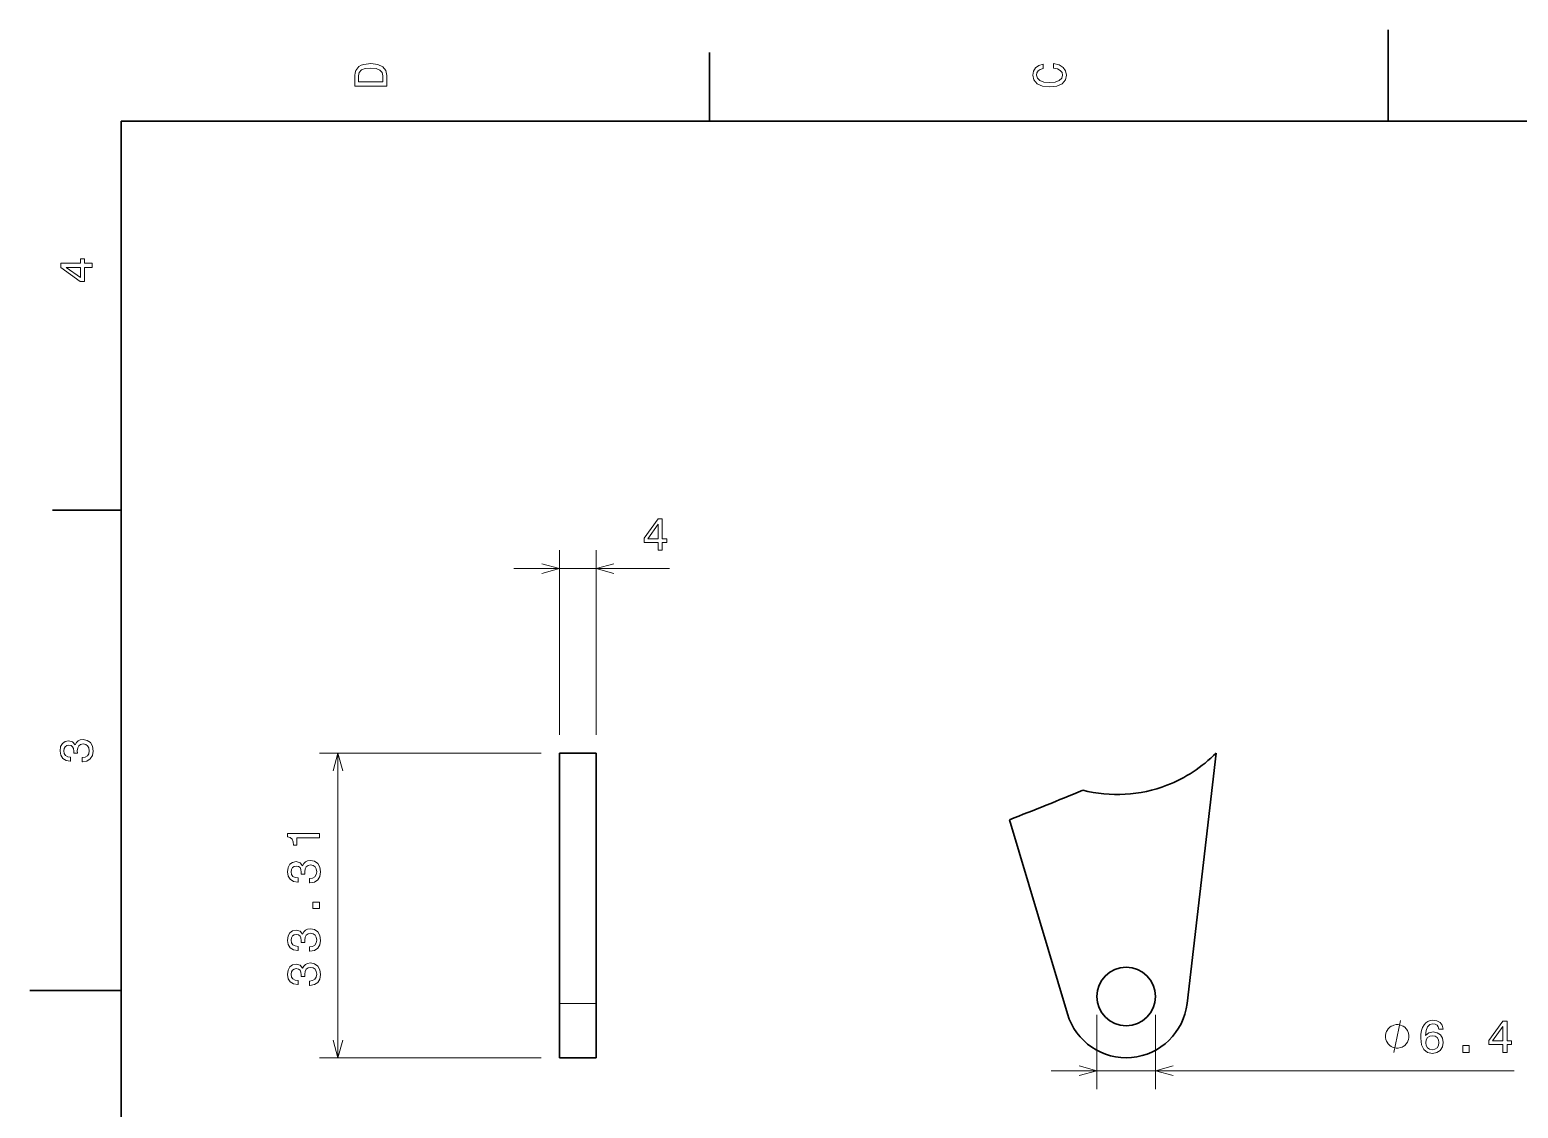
# Model space of a CAD drawing. Extents: x 0 to 297, y 0 to 210.
# Drawn here: x 0 to 162.7, y 92.1 to 210 of the extents above; entities that cross this region are included whole.
import ezdxf

# ---------------------------------------------------------------- set-up
doc = ezdxf.new("R2010")
doc.units = 0

msp = doc.modelspace()

# ---------------------------------------------------------------- linework, layer by layer
at = {"color": 7, "lineweight": 35, "ltscale": 0.25}
for p, q in [((148.5, 200), (148.5, 210)), ((10, 105), (0, 105))]:
    msp.add_line(p, q, dxfattribs=at)
at = {"color": 7, "lineweight": 35, "ltscale": 0.1875}
for p, q in [((74.300003, 200), (74.300003, 207.5)), ((10, 157.5), (2.5, 157.5))]:
    msp.add_line(p, q, dxfattribs=at)
at = {"color": 7, "lineweight": 35}
for p, q in [((287, 200), (10, 200)), ((10, 200), (10, 10)), ((57.902489, 130.950134), (57.902489, 103.572678)), ((61.902489, 130.950134), (61.902489, 103.572678)), ((129.685059, 130.950134), (126.515053, 103.572678)), ((113.438919, 102.428665), (107.108177, 123.658195))]:
    msp.add_line(p, q, dxfattribs=at)
at = {"color": 7, "lineweight": 13}
for p, q in [((57.902489, 132.950134), (57.902489, 153.10556)), ((61.902489, 132.950134), (61.902489, 153.10556)), ((55.902489, 130.950134), (31.690804, 130.950134)), ((33.690804, 97.643318), (33.690804, 130.950134)), ((55.902489, 97.643318), (31.690804, 97.643318))]:
    msp.add_line(p, q, dxfattribs=at)
at = {"color": 7, "lineweight": 13, "ltscale": 0.4259}
msp.add_line((52.902489, 151.10556), (69.938507, 151.10556), dxfattribs=at)
at = {"color": 7, "lineweight": 35, "ltscale": 0.1}
for p, q in [((57.902489, 130.950134), (61.902489, 130.950134)), ((61.902489, 97.643318), (57.902489, 97.643318))]:
    msp.add_line(p, q, dxfattribs=at)
at = {"color": 7, "lineweight": 35, "ltscale": 0.148234}
for p, q in [((57.902489, 103.572678), (57.902489, 97.643318)), ((61.902489, 103.572678), (61.902489, 97.643318))]:
    msp.add_line(p, q, dxfattribs=at)
at = {"color": 7, "lineweight": 13, "ltscale": 0.1}
msp.add_line((57.902489, 103.572678), (61.902489, 103.572678), dxfattribs=at)
at = {"color": 8, "lineweight": 13, "ltscale": 0.20295}
for p, q in [((116.659523, 102.343315), (116.659523, 94.225327)), ((123.059517, 102.343315), (123.059517, 94.225327))]:
    msp.add_line(p, q, dxfattribs=at)
at = {"color": 8, "lineweight": 13}
msp.add_line((111.659523, 96.225327), (162.278656, 96.225327), dxfattribs=at)
at = {"color": 7, "lineweight": 13}
for points in [[(35.533215, 204.994965), (35.533215, 203.829971), (39.033215, 203.829971), (39.033215, 204.994965), (38.922264, 205.544678), (38.584366, 205.953171), (38.034657, 206.205338), (37.283215, 206.296112), (36.516644, 206.215424), (36.21405, 206.114563), (35.971977, 205.973343), (35.644165, 205.56485), (35.563473, 205.297562)], [(35.951801, 204.959656), (36.027451, 205.342941), (36.259438, 205.605194), (36.672985, 205.761536), (37.283215, 205.811966), (37.873272, 205.756485), (38.286816, 205.600143), (38.533936, 205.332855), (38.614628, 204.959656), (38.614628, 204.298996), (35.951801, 204.298996)], [(111.93206, 205.817017), (112.35569, 205.716141), (112.658287, 205.549713), (112.844887, 205.317734), (112.905403, 205.045395), (112.814629, 204.71759), (112.54229, 204.460388), (112.098488, 204.28891), (111.483215, 204.233429), (110.872986, 204.28891), (110.424141, 204.455338), (110.151802, 204.71254), (110.055984, 205.045395), (110.106415, 205.287476), (110.247627, 205.494247), (110.474571, 205.655624), (110.787247, 205.766571), (110.787247, 206.245682), (110.308144, 206.094391), (109.94503, 205.832138), (109.718086, 205.474075), (109.637398, 205.045395), (109.763474, 204.510818), (110.116501, 204.10231), (110.696472, 203.840057), (111.483215, 203.749283), (112.269958, 203.840057), (112.84993, 204.10231), (113.208, 204.510818), (113.329041, 205.045395), (113.233215, 205.51442), (112.965927, 205.892654), (112.527161, 206.159943), (111.93206, 206.301163)], [(6.833213, 184.02739), (6.833213, 184.481277), (5.965778, 184.481277), (5.965778, 184.98056), (5.56232, 184.98056), (5.56232, 184.481277), (3.408862, 184.481277), (3.408862, 184.022339), (5.521974, 182.489197), (5.965778, 182.489197), (5.965778, 184.02739)], [(5.56232, 182.912827), (3.993876, 184.02739), (5.56232, 184.02739)], [(68.697876, 153.10556), (69.151764, 153.10556), (69.151764, 153.972992), (69.651047, 153.972992), (69.651047, 154.37645), (69.151764, 154.37645), (69.151764, 156.529907), (68.692833, 156.529907), (67.159691, 154.416794), (67.159691, 153.972992), (68.697876, 153.972992)], [(67.583328, 154.37645), (68.697876, 155.944885), (68.697876, 154.37645)], [(5.73379, 129.979111), (5.769093, 129.979111), (6.253242, 130.059799), (6.616354, 130.296829), (6.848343, 130.670029), (6.934078, 131.164276), (6.848343, 131.688766), (6.626441, 132.082138), (6.273415, 132.334305), (5.819525, 132.425079), (5.521974, 132.384735), (5.279899, 132.273788), (5.0933, 132.092224), (4.957133, 131.850143), (4.684798, 132.177963), (4.251081, 132.293961), (3.857709, 132.218307), (3.560158, 132.00145), (3.373559, 131.648422), (3.307997, 131.164276), (3.388689, 130.710388), (3.610591, 130.362396), (3.963617, 130.135452), (4.432637, 130.059799), (4.46794, 130.059799), (4.46794, 130.508652), (4.145173, 130.548996), (3.913184, 130.680115), (3.771974, 130.891937), (3.721542, 131.189484), (3.761888, 131.451736), (3.867795, 131.643372), (4.039265, 131.759369), (4.271254, 131.804764), (4.518372, 131.759369), (4.684798, 131.638336), (4.785663, 131.426514), (4.815922, 131.139053), (4.810879, 130.942368), (5.209294, 130.942368), (5.199208, 131.189484), (5.244596, 131.507217), (5.365634, 131.744247), (5.56232, 131.885452), (5.819525, 131.935883), (6.112032, 131.880417), (6.328891, 131.734161), (6.465058, 131.502167), (6.510447, 131.194534), (6.460014, 130.876801), (6.308718, 130.644821), (6.066643, 130.498566), (5.73379, 130.443085)], [(31.690804, 121.677994), (31.690804, 122.136925), (28.165586, 122.136925), (28.165586, 121.793983), (28.473225, 121.703209), (28.679996, 121.521652), (28.801035, 121.24427), (28.841379, 120.860992), (29.19945, 120.860992), (29.19945, 121.677994)], [(30.591379, 116.761856), (30.626682, 116.761856), (31.110832, 116.842545), (31.473946, 117.079575), (31.705933, 117.452774), (31.791668, 117.947014), (31.705933, 118.471504), (31.484032, 118.864876), (31.131004, 119.117043), (30.677114, 119.207817), (30.379564, 119.167473), (30.137489, 119.056519), (29.95089, 118.874962), (29.814722, 118.632889), (29.542389, 118.960701), (29.108671, 119.076691), (28.7153, 119.001045), (28.417749, 118.784187), (28.23115, 118.43116), (28.165586, 117.947014), (28.246279, 117.493118), (28.468182, 117.145142), (28.821207, 116.91819), (29.290228, 116.842545), (29.325529, 116.842545), (29.325529, 117.291389), (29.002764, 117.331741), (28.770775, 117.46286), (28.629564, 117.674675), (28.579132, 117.972229), (28.619478, 118.234474), (28.725386, 118.426117), (28.896856, 118.542114), (29.128843, 118.587502), (29.375961, 118.542114), (29.542389, 118.421074), (29.643253, 118.209259), (29.673512, 117.921799), (29.668468, 117.725113), (30.066885, 117.725113), (30.056797, 117.972229), (30.102186, 118.289948), (30.223225, 118.526985), (30.41991, 118.66819), (30.677114, 118.718628), (30.969622, 118.663147), (31.186481, 118.516891), (31.322647, 118.284904), (31.368036, 117.977272), (31.317604, 117.659546), (31.166307, 117.427559), (30.924232, 117.281303), (30.591379, 117.22583)], [(31.690804, 113.948738), (31.690804, 114.644707), (30.939363, 114.644707), (30.939363, 113.948738)], [(30.591379, 109.28981), (30.626682, 109.28981), (31.110832, 109.370499), (31.473946, 109.607529), (31.705933, 109.980728), (31.791668, 110.474968), (31.705933, 110.999458), (31.484032, 111.39283), (31.131004, 111.644997), (30.677114, 111.735771), (30.379564, 111.695427), (30.137489, 111.584473), (29.95089, 111.402916), (29.814722, 111.160843), (29.542389, 111.488655), (29.108671, 111.604645), (28.7153, 111.528999), (28.417749, 111.312141), (28.23115, 110.959114), (28.165586, 110.474968), (28.246279, 110.021072), (28.468182, 109.673096), (28.821207, 109.446144), (29.290228, 109.370499), (29.325529, 109.370499), (29.325529, 109.819344), (29.002764, 109.859688), (28.770775, 109.990814), (28.629564, 110.202629), (28.579132, 110.500183), (28.619478, 110.762428), (28.725386, 110.954071), (28.896856, 111.070068), (29.128843, 111.115456), (29.375961, 111.070068), (29.542389, 110.949028), (29.643253, 110.737213), (29.673512, 110.449753), (29.668468, 110.253067), (30.066885, 110.253067), (30.056797, 110.500183), (30.102186, 110.817902), (30.223225, 111.054939), (30.41991, 111.196144), (30.677114, 111.246582), (30.969622, 111.191101), (31.186481, 111.044853), (31.322647, 110.812859), (31.368036, 110.505226), (31.317604, 110.1875), (31.166307, 109.955513), (30.924232, 109.809258), (30.591379, 109.753784)], [(30.591379, 105.553787), (30.626682, 105.553787), (31.110832, 105.634476), (31.473946, 105.871506), (31.705933, 106.244705), (31.791668, 106.738945), (31.705933, 107.263435), (31.484032, 107.656807), (31.131004, 107.908974), (30.677114, 107.999748), (30.379564, 107.959404), (30.137489, 107.84845), (29.95089, 107.666893), (29.814722, 107.42482), (29.542389, 107.752632), (29.108671, 107.868622), (28.7153, 107.792976), (28.417749, 107.576118), (28.23115, 107.223091), (28.165586, 106.738945), (28.246279, 106.285049), (28.468182, 105.937073), (28.821207, 105.710121), (29.290228, 105.634476), (29.325529, 105.634476), (29.325529, 106.083321), (29.002764, 106.123665), (28.770775, 106.254791), (28.629564, 106.466606), (28.579132, 106.76416), (28.619478, 107.026405), (28.725386, 107.218048), (28.896856, 107.334045), (29.128843, 107.379433), (29.375961, 107.334045), (29.542389, 107.213005), (29.643253, 107.00119), (29.673512, 106.71373), (29.668468, 106.517036), (30.066885, 106.517036), (30.056797, 106.76416), (30.102186, 107.081879), (30.223225, 107.318916), (30.41991, 107.460121), (30.677114, 107.510559), (30.969622, 107.455078), (31.186481, 107.30883), (31.322647, 107.076836), (31.368036, 106.769203), (31.317604, 106.451477), (31.166307, 106.21949), (30.924232, 106.073235), (30.591379, 106.017761)]]:
    msp.add_lwpolyline(points, close=True, dxfattribs=at)
for points in [[(55.970638, 150.587921), (57.902489, 151.10556), (55.970638, 151.623199)], [(63.834339, 151.623199), (61.902489, 151.10556), (63.834339, 150.587921)], [(34.208443, 129.01828), (33.690804, 130.950134), (33.173164, 129.01828)], [(33.173164, 99.575165), (33.690804, 97.643318), (34.208443, 99.575165)]]:
    msp.add_lwpolyline(points, dxfattribs=at)
at = {"color": 8, "lineweight": 13}
for points in [[(150.770584, 99.975327), (150.770584, 100.091988), (150.71225, 100.325325), (150.653915, 100.50032), (150.595581, 100.616989), (150.478912, 100.791992), (150.303925, 100.966988), (150.128922, 101.083656), (150.012253, 101.141991), (149.83725, 101.200325), (149.603912, 101.258659), (149.487259, 101.258659), (149.37059, 101.258659), (149.137253, 101.200325), (148.96225, 101.141991), (148.845581, 101.083656), (148.670593, 100.966988), (148.49559, 100.791992), (148.378922, 100.616989), (148.320587, 100.50032), (148.262253, 100.325325), (148.203918, 100.091988), (148.203918, 99.975327), (148.203918, 99.858658), (148.262253, 99.62532), (148.320587, 99.450325), (148.378922, 99.333656), (148.49559, 99.158661), (148.670593, 98.983658), (148.845581, 98.866989), (148.96225, 98.808655), (149.137253, 98.75032), (149.37059, 98.691994), (149.487259, 98.691994), (149.603912, 98.691994), (149.83725, 98.75032), (150.012253, 98.808655), (150.128922, 98.866989), (150.303925, 98.983658), (150.478912, 99.158661), (150.595581, 99.333656), (150.653915, 99.450325), (150.71225, 99.62532), (150.770584, 99.858658)], [(154.498978, 100.782242), (154.403152, 101.190742), (154.181244, 101.493332), (153.838318, 101.684975), (153.394501, 101.750542), (153.096954, 101.71524), (152.839752, 101.619415), (152.612808, 101.463074), (152.421158, 101.241173), (152.269867, 100.963799), (152.158905, 100.6259), (152.088318, 100.227486), (152.068146, 99.778641), (152.148834, 99.0625), (152.39595, 98.543045), (152.794357, 98.23037), (153.339035, 98.124458), (153.828217, 98.21524), (154.201416, 98.452271), (154.443497, 98.82547), (154.529236, 99.29953), (154.443497, 99.778641), (154.211517, 100.146797), (153.853439, 100.378784), (153.409637, 100.459473), (152.930527, 100.358612), (152.572464, 100.071144), (152.648102, 100.6259), (152.809494, 101.024315), (153.05661, 101.261345), (153.399551, 101.342041), (153.651703, 101.301697), (153.843353, 101.195786), (153.969437, 101.019272), (154.035004, 100.782242)], [(161.038025, 98.225327), (161.491913, 98.225327), (161.491913, 99.092758), (161.991196, 99.092758), (161.991196, 99.496216), (161.491913, 99.496216), (161.491913, 101.649673), (161.032974, 101.649673), (159.499847, 99.53656), (159.499847, 99.092758), (161.038025, 99.092758)], [(159.923462, 99.496216), (161.038025, 101.064659), (161.038025, 99.496216)], [(154.040039, 99.294487), (153.984558, 98.976768), (153.843353, 98.734688), (153.616409, 98.573303), (153.333984, 98.522873), (153.036438, 98.573303), (152.809494, 98.729645), (152.663239, 98.971725), (152.617844, 99.289444), (152.668274, 99.602127), (152.809494, 99.839157), (153.041473, 99.990456), (153.354156, 100.045929), (153.626495, 99.990456), (153.843353, 99.8442), (153.984558, 99.60717)], [(156.676636, 98.225327), (157.372604, 98.225327), (157.372604, 98.976768), (156.676636, 98.976768)]]:
    msp.add_lwpolyline(points, close=True, dxfattribs=at)
for points in [[(149.137253, 98.225327), (149.83725, 101.725327)], [(114.727669, 95.707687), (116.659523, 96.225327), (114.727669, 96.742966)], [(124.991371, 96.742966), (123.059517, 96.225327), (124.991371, 95.707687)]]:
    msp.add_lwpolyline(points, dxfattribs=at)
at = {"color": 7, "lineweight": 35}
msp.add_circle((119.85952, 104.343315), 3.2, dxfattribs=at)
for centre, radius, start, end in [((118.868652, 141.591461), 15.173562, 291.022589, 315.467467), ((118.842857, 141.645798), 15.233609, 255.811796, 291.039842), ((-37.973, 495.795929), 399.418507, 291.298761, 292.535892), ((119.85952, 104.343315), 6.7, 196.604813, 353.395185)]:
    msp.add_arc(centre, radius, start, end, dxfattribs=at)

doc.saveas('drawing.dxf')
